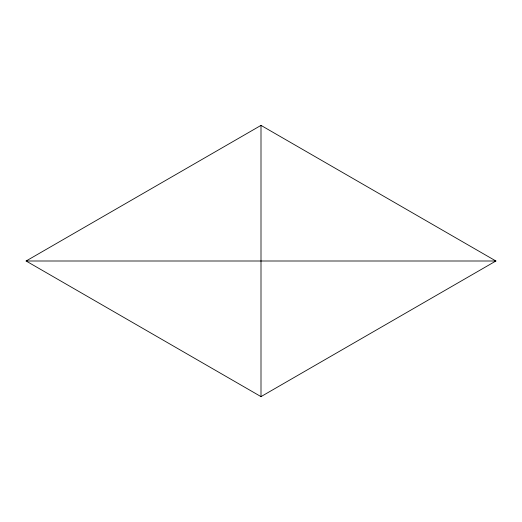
<?xml version="1.0" encoding="UTF-8"?>
<svg xmlns="http://www.w3.org/2000/svg" width="522" height="522" viewBox="0 0 522 522"><rect width="100%" height="100%" fill="white"/><g stroke="black" fill="none" stroke-linecap="round" stroke-linejoin="round"><path stroke-width="0.78" d="M26.1 261L261 125.384L495.9 261L261 396.616L26.1 261L495.9 261M261 125.384L261 396.616"/></g></svg>
